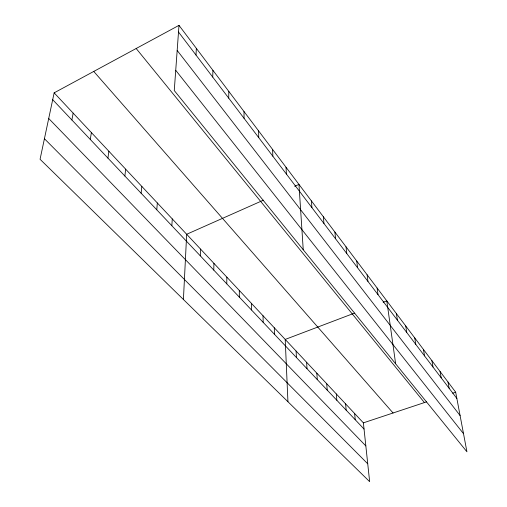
<?xml version="1.0" encoding="UTF-8"?>
<svg xmlns="http://www.w3.org/2000/svg" width="507" height="507" viewBox="0 0 507 507"><rect width="100%" height="100%" fill="white"/><g stroke="black" fill="none" stroke-linecap="round" stroke-linejoin="round"><path stroke-width="0.76" d="M226.781 283.844L226.844 277.139M228.733 98.149L228.796 91.374M213.777 270.092L213.929 263.361M212.731 77.083L212.921 70.327M200.303 255.839L200.544 249.076M196.006 55.067L196.336 48.342M183.42 299.498L186.671 234.272L263.475 200.164M171.835 225.723L172.279 218.91M178.996 25.35L174.262 90.55L466.934 451.8L455.679 392.19L178.996 25.35L54.148 92.844L40.066 159.274L369.641 481.65L363.38 422.851L54.148 92.844M156.777 209.79L157.335 202.965M141.13 193.237L141.808 186.399M124.861 176.024L125.673 169.173M107.921 158.108L108.878 151.251M90.278 139.444L91.387 132.587M71.886 119.988L73.16 113.131M294.668 186.31L298.959 184.402L303.237 249.748M354.437 313.149L285.207 339.43L287.938 401.734M383.178 302.235L386.797 300.86L395.644 363.804M363.38 422.851L426.66 401.829M452.681 393.185L455.679 392.19M44.42 138.722L367.74 463.791M48.71 118.486L365.832 445.913M52.696 99.683L364.039 429.055M93.751 71.43L393.064 412.99M136.168 48.501L424.441 402.571M175.733 70.321L463.512 433.669M177.177 50.447L460.09 415.544M178.515 32.036L456.864 398.464M447.998 382.005L449.158 388.318M440.07 371.498L441.204 377.854M431.894 360.661L433.003 367.055M423.459 349.475L424.536 355.908M414.745 337.916L415.784 344.392M405.739 325.976L406.747 332.491M396.43 313.63L397.393 320.183M377.126 288.039L378.007 294.656M367.119 274.775L367.949 281.417M356.757 261.035L357.536 267.715M346.028 246.808L346.75 253.513M354.621 413.503L355.242 419.745M334.905 232.06L335.564 238.791M345.597 403.876L346.18 410.163M323.371 216.768L323.967 223.511M336.299 393.952L336.844 400.283M326.717 383.723L327.211 390.092M311.393 200.892L311.919 207.655M316.824 373.171L317.281 379.585M306.621 362.283L307.02 368.735M296.088 351.04L296.437 357.536M286.03 167.259L286.392 174.053M272.582 149.432L272.855 156.226M274.293 327.782L274.521 334.354M258.589 130.876L258.754 137.67M263.019 315.753L263.184 322.357M251.364 303.313L251.459 309.954M244 111.54L244.057 118.327M239.317 290.454L239.329 297.127"/></g></svg>
